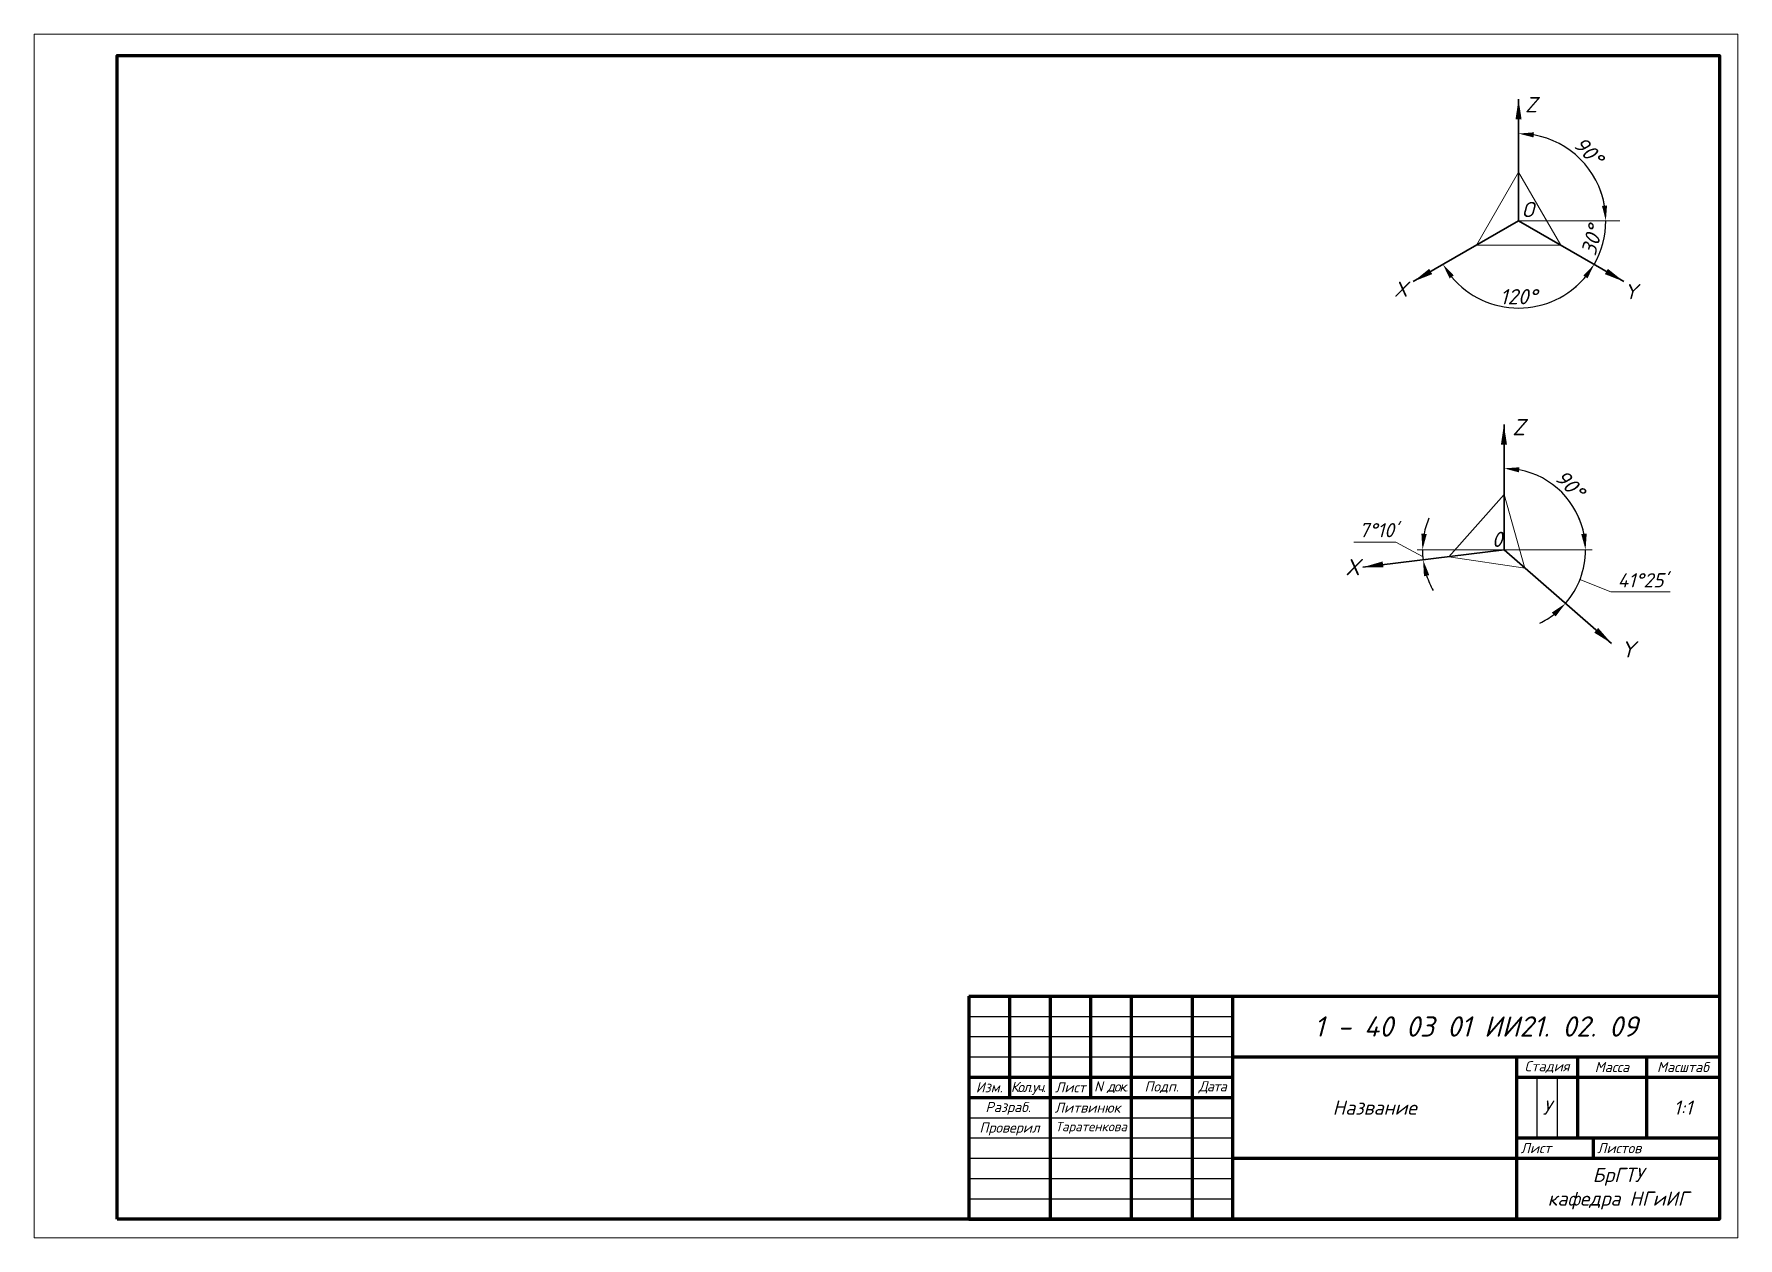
# Paper-space layout 'Лист1' of a CAD drawing. Header units: millimetres. Extents: x -2 to 418, y -2 to 295.
# The model-space entities are those that its viewports show. They can reach past a viewport. Long polylines and large blocks are cut down to what shows.
import ezdxf

# ---------------------------------------------------------------- set-up
doc = ezdxf.new("R2010")
doc.units = ezdxf.units.MM
doc.header["$LTSCALE"] = 0.5
doc.styles.add('GOST-2.304_Type-B', font='isocpeui.ttf')
doc.styles.get("Standard").update_dxf_attribs({"font": 'isocpeui.ttf'})
doc.dimstyles.new('ISO-25', dxfattribs={"dimscale": 1.5, "dimtxt": 2.5, "dimasz": 2.5, "dimexe": 1.25, "dimexo": 0.625, "dimtad": 1, "dimtxsty": 'GOST-2.304_Type-B', "dimcen": 2.5, "dimadec": 0, "dimazin": 0, "dimtfac": 1, "dimtmove": 0, "dimatfit": 3, "dimfxl": 1, "dimarcsym": 0})

# ---------------------------------------------------------------- blocks, each defined once
blk = doc.blocks.new('*D6')
at = {"color": 0, "lineweight": -2, "transparency": 16777216}
blk.add_arc((-42261.57, 32171.12), 20.1, 10.7033, 79.2967, dxfattribs=at)
at = {"color": 0, "transparency": 16777216}
for points in [[(-42257.9, 32190.25), (-42257.78, 32191.5), (-42261.57, 32191.23)], [(-42241.2, 32174.91), (-42242.44, 32174.8), (-42241.47, 32171.12)]]:
    blk.add_solid(points, dxfattribs=at)
at = {"layer": 'Defpoints', "color": 0, "transparency": 16777216}
for p in [(-42261.57, 32202.03), (-42244.16, 32181.17), (-42282.95, 32171.12), (-42261.57, 32171.12), (-42239.88, 32171.12)]:
    blk.add_point(p, dxfattribs=at)
at = {"color": 0, "lineweight": 20, "transparency": 16777216, "insert": (-42245.37, 32187.33), "char_height": 3.75, "attachment_point": 5, "rotation": 315, "style": 'GOST-2.304_Type-B'}
blk.add_mtext('\\A1;90° ', dxfattribs=at)
blk = doc.blocks.new('*D9')
at = {"color": 0, "lineweight": -2, "transparency": 16777216}
for start, end in [(9.9966, 19.9933), (330, 360), (310.0067, 320.0034)]:
    blk.add_arc((-42257.99, 32252.29), 21.52, start, end, dxfattribs=at)
at = {"color": 0, "transparency": 16777216}
for points in [[(-42236.17, 32256.08), (-42237.42, 32255.97), (-42236.47, 32252.29)], [(-42242.01, 32238.82), (-42240.99, 32238.1), (-42239.35, 32241.53)]]:
    blk.add_solid(points, dxfattribs=at)
at = {"layer": 'Defpoints', "color": 0, "transparency": 16777216}
for p in [(-42257.99, 32252.29), (-42257.99, 32252.29), (-42232.99, 32252.29), (-42237.77, 32244.93), (-42232.01, 32237.29)]:
    blk.add_point(p, dxfattribs=at)
at = {"color": 0, "lineweight": 20, "transparency": 16777216, "insert": (-42239.92, 32247.45), "char_height": 3.75, "attachment_point": 5, "rotation": 75, "style": 'GOST-2.304_Type-B'}
blk.add_mtext('30°', dxfattribs=at)
blk = doc.blocks.new('*D10')
at = {"color": 0, "lineweight": -2, "transparency": 16777216}
blk.add_arc((-42257.99, 32252.29), 21.52, 219.9966, 320.0034, dxfattribs=at)
at = {"color": 0, "transparency": 16777216}
for points in [[(-42274.99, 32238.1), (-42273.96, 32238.82), (-42276.63, 32241.53)], [(-42242.01, 32238.82), (-42240.99, 32238.1), (-42239.35, 32241.53)]]:
    blk.add_solid(points, dxfattribs=at)
at = {"layer": 'Defpoints', "color": 0, "transparency": 16777216}
for p in [(-42257.99, 32252.29), (-42257.99, 32252.29), (-42283.97, 32237.29), (-42232.01, 32237.29), (-42265.35, 32232.07)]:
    blk.add_point(p, dxfattribs=at)
at = {"color": 0, "lineweight": 20, "transparency": 16777216, "insert": (-42257.99, 32233.58), "char_height": 3.75, "attachment_point": 5, "style": 'GOST-2.304_Type-B'}
blk.add_mtext('120°', dxfattribs=at)
blk = doc.blocks.new('*D11')
at = {"color": 0, "lineweight": -2, "transparency": 16777216}
blk.add_arc((-42257.99, 32252.29), 21.52, 9.9966, 80.0034, dxfattribs=at)
at = {"color": 0, "transparency": 16777216}
for points in [[(-42254.31, 32272.86), (-42254.2, 32274.11), (-42257.99, 32273.81)], [(-42236.17, 32256.08), (-42237.42, 32255.97), (-42236.47, 32252.29)]]:
    blk.add_solid(points, dxfattribs=at)
at = {"layer": 'Defpoints', "color": 0, "transparency": 16777216}
for p in [(-42257.99, 32282.29), (-42239.35, 32263.05), (-42257.99, 32252.29), (-42257.99, 32252.29), (-42232.99, 32252.29)]:
    blk.add_point(p, dxfattribs=at)
at = {"color": 0, "lineweight": 20, "transparency": 16777216, "insert": (-42240.78, 32269.5), "char_height": 3.75, "attachment_point": 5, "rotation": 315, "style": 'GOST-2.304_Type-B'}
blk.add_mtext('90°', dxfattribs=at)

msp = doc.modelspace()

# ---------------------------------------------------------------- linework, layer by layer
at = {"lineweight": 30}
for p, q in [((-42257.989, 32282.292), (-42257.989, 32252.292)), ((-42257.989, 32252.292), (-42283.97, 32237.292)), ((-42257.989, 32252.292), (-42232.008, 32237.292)), ((-42261.574, 32202.026), (-42261.574, 32171.122)), ((-42296.342, 32166.853), (-42261.574, 32171.122)), ((-42261.574, 32171.122), (-42235.038, 32148.055))]:
    msp.add_line(p, q, dxfattribs=at)
at = {"lineweight": 9}
for p, q in [((-42257.989, 32264.292), (-42268.381, 32246.292)), ((-42247.596, 32246.292), (-42257.989, 32264.292)), ((-42268.381, 32246.292), (-42247.596, 32246.292))]:
    msp.add_line(p, q, dxfattribs=at)
at = {"lineweight": 20}
for p, q in [((-42257.989, 32252.292), (-42232.989, 32252.292)), ((-42261.574, 32184.781), (-42275.2, 32169.449)), ((-42256.42, 32166.642), (-42261.574, 32184.781)), ((-42288.272, 32172.995), (-42298.558, 32172.995)), ((-42281.678, 32169.487), (-42288.272, 32172.995)), ((-42282.95, 32171.122), (-42239.88, 32171.122)), ((-42275.2, 32169.449), (-42256.394, 32166.619)), ((-42235.235, 32160.75), (-42242.846, 32163.839)), ((-42235.235, 32160.75), (-42220.634, 32160.75))]:
    msp.add_line(p, q, dxfattribs=at)
at = {"lineweight": 60}
for p in [(-42208.467, 32116.077), (-42393.467, 32061.077)]:
    msp.add_line(p, (-42208.467, 32061.077), dxfattribs=at)
at = {"linetype": 'Continuous', "lineweight": 60}
for p, q in [((-42393.467, 32061.077), (-42208.467, 32061.077)), ((-42393.467, 32061.077), (-42393.467, 32006.077)), ((-42383.467, 32061.077), (-42383.467, 32036.077)), ((-42373.467, 32061.077), (-42373.467, 32006.077)), ((-42363.467, 32061.077), (-42363.467, 32036.077)), ((-42353.467, 32061.077), (-42353.467, 32006.077)), ((-42338.467, 32061.077), (-42338.467, 32006.077)), ((-42328.467, 32061.077), (-42328.467, 32006.077)), ((-42208.467, 32061.077), (-42208.467, 32006.077)), ((-42328.467, 32046.077), (-42208.467, 32046.077)), ((-42258.467, 32046.077), (-42258.467, 32006.077)), ((-42243.467, 32046.077), (-42243.467, 32026.077)), ((-42226.467, 32046.077), (-42226.467, 32026.077)), ((-42393.467, 32041.077), (-42328.467, 32041.077)), ((-42258.467, 32041.077), (-42208.467, 32041.077)), ((-42393.467, 32036.077), (-42328.467, 32036.077)), ((-42258.467, 32026.077), (-42208.467, 32026.077)), ((-42239.603, 32026.077), (-42239.603, 32021.077)), ((-42328.467, 32021.077), (-42208.467, 32021.077)), ((-42393.467, 32006.077), (-42208.467, 32006.077))]:
    msp.add_line(p, q, dxfattribs=at)
at = {"linetype": 'Continuous'}
for p, q in [((-42393.467, 32056.077), (-42328.467, 32056.077)), ((-42393.467, 32051.077), (-42328.467, 32051.077)), ((-42393.467, 32046.077), (-42328.467, 32046.077)), ((-42253.467, 32041.077), (-42253.467, 32026.077)), ((-42248.467, 32041.077), (-42248.467, 32026.077)), ((-42393.467, 32031.077), (-42328.467, 32031.077)), ((-42393.467, 32026.077), (-42328.467, 32026.077)), ((-42393.467, 32021.077), (-42328.467, 32021.077)), ((-42393.467, 32016.077), (-42328.467, 32016.077)), ((-42393.467, 32011.077), (-42328.467, 32011.077))]:
    msp.add_line(p, q, dxfattribs=at)
at = {"lineweight": 60}
msp.add_lwpolyline([(-42603.467, 32006.077), (-42603.467, 32293.077), (-42208.467, 32293.077), (-42208.467, 32006.077), (-42603.467, 32006.077)], dxfattribs=at)
at = {"lineweight": 20}
for points in [[(-42257.989, 32282.292, 0, 1.5, 0), (-42257.989, 32277.292, 1.5, 1.5, 0)], [(-42283.97, 32237.292, 0, 1.5, 0), (-42279.639, 32239.792, 1.5, 1.5, 0)], [(-42232.008, 32237.292, 0, 1.5, 0), (-42236.338, 32239.792, 1.5, 1.5, 0)], [(-42261.611, 32202.068, 0, 1.5, 0), (-42261.581, 32197.068, 1.5, 1.5, 0)], [(-42296.342, 32166.853, 0, 1.5, 0), (-42291.389, 32167.535, 1.5, 1.5, 0)], [(-42235.038, 32148.055, 0, 1.5, 0), (-42238.85, 32151.29, 1.5, 1.5, 0)]]:
    msp.add_lwpolyline(points, format="xyseb", dxfattribs=at)
for start, end in [(157.1618, 168.5809), (11.4191, 22.8382), (180, 187), (319, 0), (198.4191, 209.8382), (296.1618, 307.5809)]:
    msp.add_arc((-42261.574, 32171.122), 20.103, start, end)
for points in [[(-42280.617, 32175.036), (-42281.943, 32175.169), (-42281.678, 32171.122)], [(-42241.206, 32175.169), (-42242.532, 32175.036), (-42241.471, 32171.122)], [(-42281.298, 32164.624), (-42279.998, 32164.917), (-42281.528, 32168.672)], [(-42249.771, 32155.676), (-42248.857, 32154.705), (-42246.402, 32157.933)]]:
    msp.add_solid(points)

# ---------------------------------------------------------------- texts
at = {"lineweight": 20, "char_height": 3.75, "attachment_point": 5, "style": 'GOST-2.304_Type-B'}
for s, insert in [('Z', (-42254.88, 32280.939)), ('О', (-42255.709, 32255.078)), ('X', (-42287.021, 32235.441)), ('Y', (-42230.314, 32234.822)), ('0', (-42263.271, 32173.728))]:
    msp.add_mtext(s, dxfattribs=dict(at, insert=insert))
at = {"lineweight": 20, "attachment_point": 1}
for s, insert, char_height, width in [('Z', (-42259.522, 32203.388), 4, 4), ("7%%D10{\\H0.95833x;'}", (-42297.301, 32177.735), 3.5, 15.71571), ('X', (-42300.7, 32168.869), 4, 4), ("41%%D25{\\H0.95833x;'}", (-42233.57, 32165.387), 3.5, 15.71571), ('Y', (-42232.806, 32148.6), 4, 4)]:
    msp.add_mtext(s, dxfattribs=dict(at, insert=insert, char_height=char_height, width=width))
at = {"color": 1, "linetype": 'Continuous', "attachment_point": 5, "style": 'GOST-2.304_Type-B'}
for s, insert, char_height, width in [('{\\C256;1 - 40 03 01 ИИ21. 02. 09}', (-42268.467, 32053.577), 5, 117), ('{\\C256;Литвинюк}', (-42364.223, 32033.577), 2.5, 18), ('{\\C256;Название}', (-42293.467, 32033.577), 3.5, 67), ('{\\C256;Таратенкова}', (-42363.34, 32028.577), 2.3, 18)]:
    msp.add_mtext(s, dxfattribs=dict(at, insert=insert, char_height=char_height, width=width))
at = {"linetype": 'Continuous', "style": 'GOST-2.304_Type-B'}
for s, insert, char_height, width, attachment_point in [('Стадия', (-42250.967, 32043.577), 2.5, 13, 5), ('Масса', (-42234.967, 32043.577), 2.5, 15, 5), ('Масштаб', (-42217.467, 32043.577), 2.5, 16, 5), ('Изм.', (-42388.467, 32038.577), 2.5, 8, 5), ('{\\T0.8;Кол.уч.}', (-42378.87, 32038.309), 2.5, 9, 5), ('Лист', (-42368.467, 32038.577), 2.5, 8, 5), ('{\\T0.8;N док.}', (-42358.467, 32038.577), 2.5, 9, 5), ('Подп.', (-42345.967, 32038.577), 2.5, 13, 5), ('{\\T0.9;Дата}', (-42333.467, 32038.577), 2.5, 8, 5), ('Разраб.', (-42383.803, 32033.376), 2.5, 18, 5), ('У', (-42250.967, 32033.577), 3.5, 3, 5), ('1:1', (-42217.467, 32033.577), 3.5, 16, 5), ('Проверил', (-42383.467, 32028.309), 2.5, 18, 5), ('Лист', (-42257.467, 32023.577), 2.5, 16.86364, 4), ('Листов', (-42238.603, 32023.577), 2.5, 29.13636, 4), ('БрГТУ \\Pкафедра НГиИГ', (-42233.467, 32013.577), 3.5, 48, 5)]:
    msp.add_mtext(s, dxfattribs=dict(at, insert=insert, char_height=char_height, width=width, attachment_point=attachment_point))

# ---------------------------------------------------------------- dimensions: what is measured, and where the dimension line sits
at = {"lineweight": 20}
for base, line1, line2, picture, middle in [((-42239.352, 32263.052), ((-42257.989, 32282.292), (-42257.989, 32252.292)), ((-42257.989, 32252.292), (-42232.989, 32252.292)), '*D11', (-42240.783, 32269.498)), ((-42237.766, 32244.932), ((-42257.989, 32252.292), (-42232.008, 32237.292)), ((-42257.989, 32252.292), (-42232.989, 32252.292)), '*D9', (-42239.918, 32247.45)), ((-42265.349, 32232.07), ((-42257.989, 32252.292), (-42232.008, 32237.292)), ((-42257.989, 32252.292), (-42283.97, 32237.292)), '*D10', (-42257.989, 32233.584))]:
    dim = msp.add_angular_dim_2l(base=base, line1=line1, line2=line2, dimstyle='ISO-25', dxfattribs=at)
    dim.commit()
    dim.dimension.update_dxf_attribs({"geometry": picture, "text_midpoint": middle})
dim = msp.add_angular_dim_2l(base=(-42244.164, 32181.174), line1=((-42261.574, 32202.026), (-42261.574, 32171.122)), line2=((-42282.95, 32171.122), (-42239.88, 32171.122)), text='\\A1;<> ', dimstyle='ISO-25', dxfattribs=at)
dim.commit()
dim.dimension.update_dxf_attribs({"geometry": '*D6', "text_midpoint": (-42245.37, 32187.326)})

psp = doc.layouts.new('Лист1')

# ---------------------------------------------------------------- viewports
at = {"layer": '0', "view_target_point": (-42255.074, 32046.831)}
psp.add_viewport(center=(208.43, 146.89), size=(420, 296.9311), view_center_point=(-158.839, 103.056), view_height=296.93108, dxfattribs=at)

doc.saveas('drawing.dxf')
